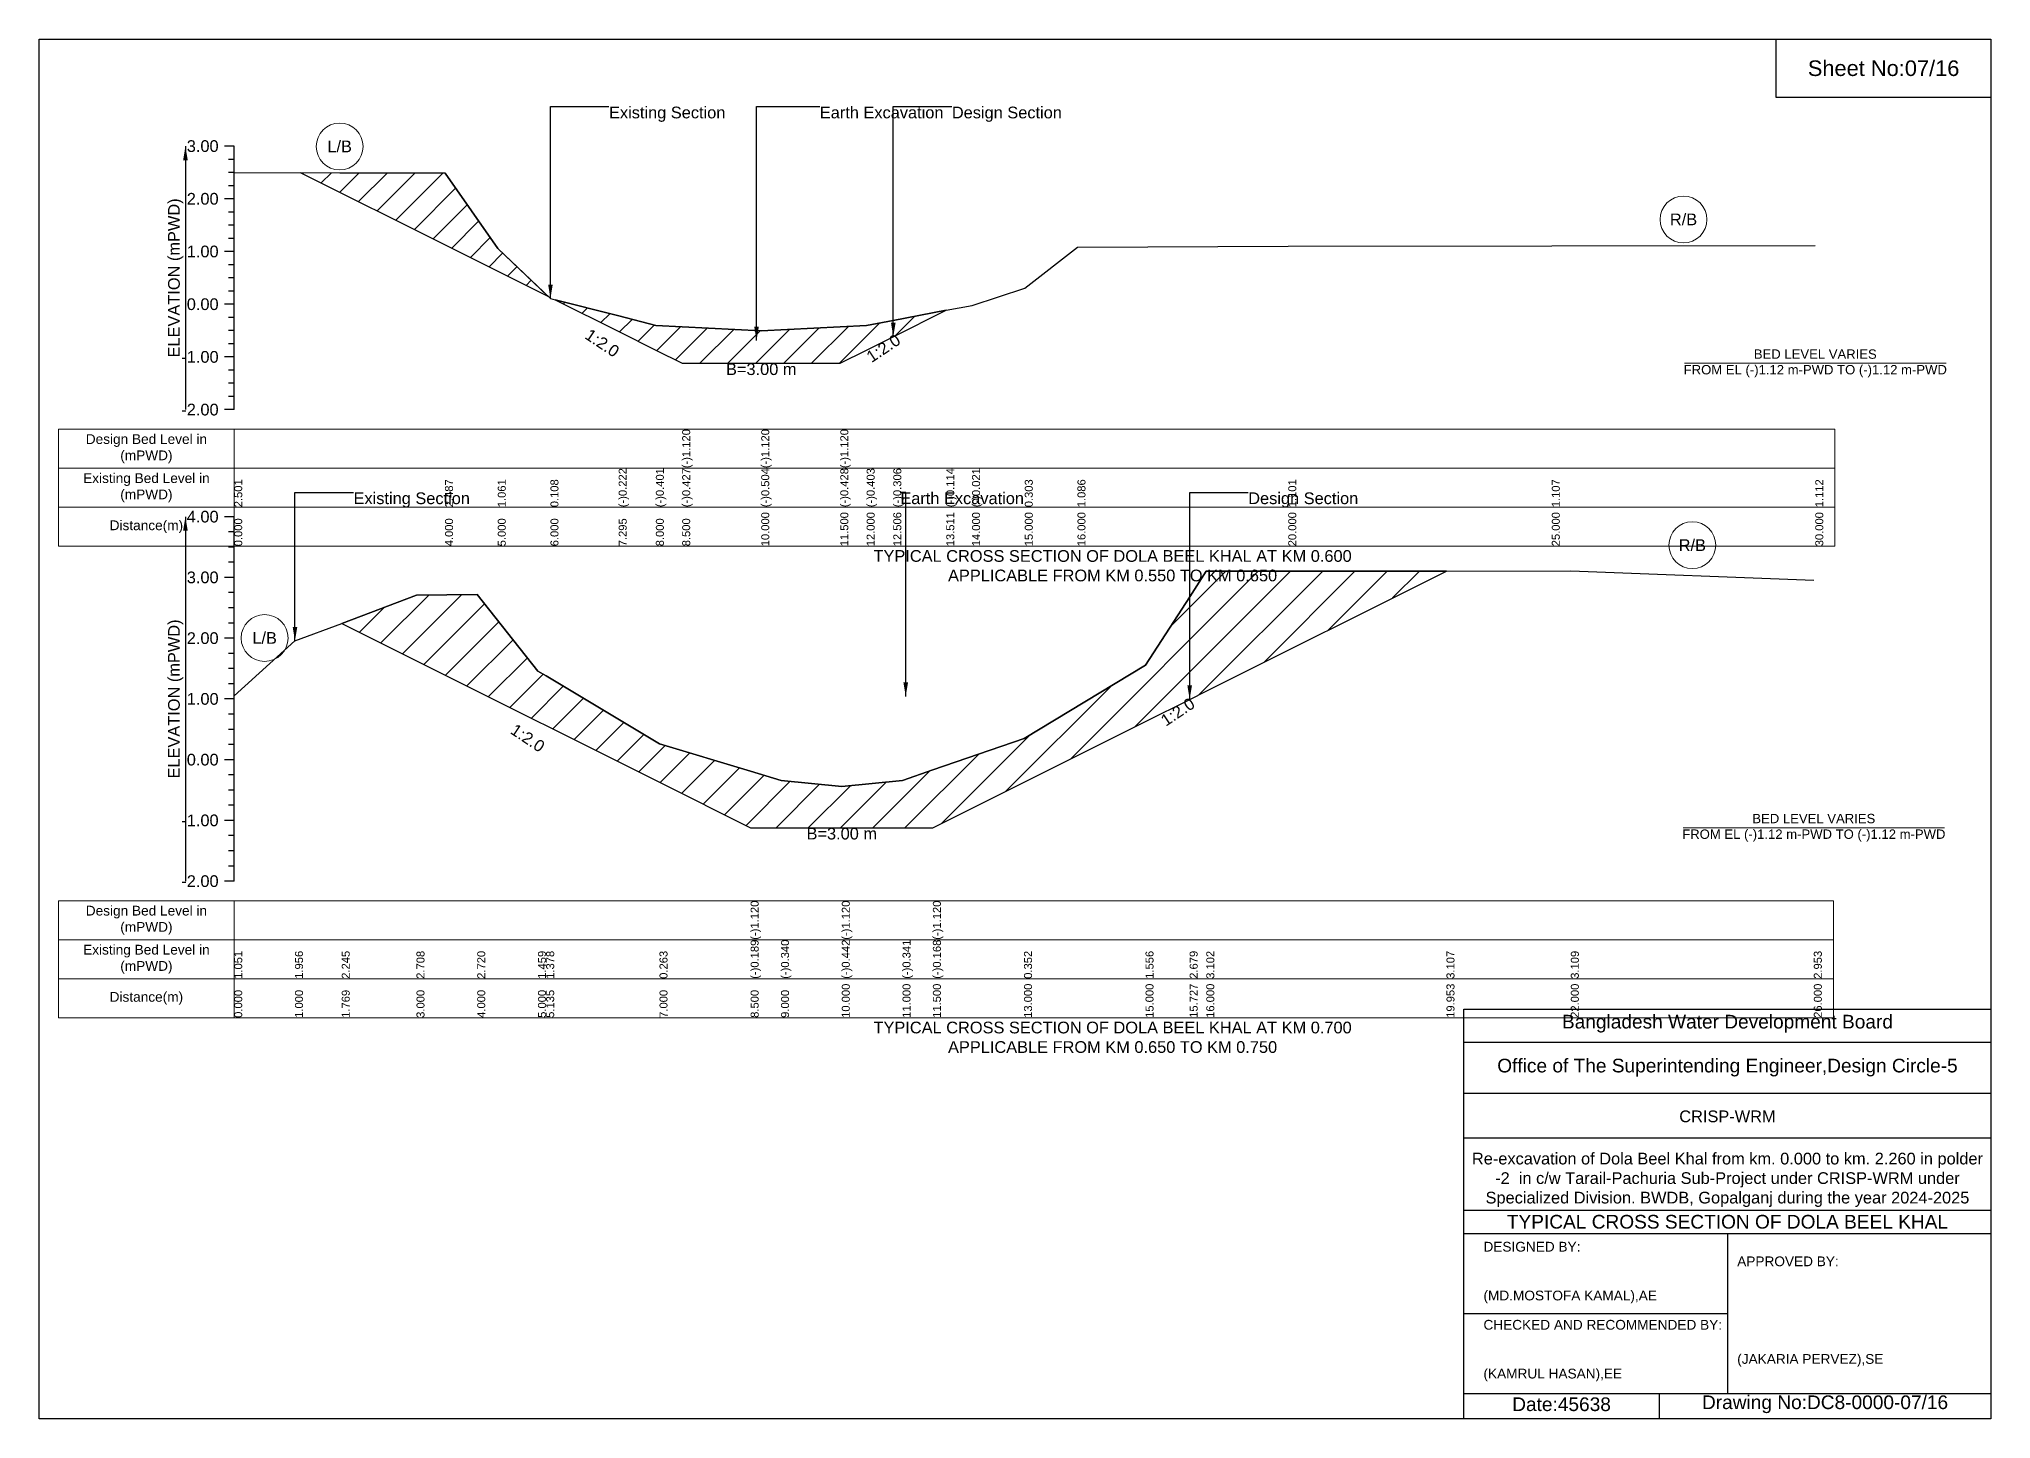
# Model space of a CAD drawing. Header units: inches. Extents: x 91000 to 258000, y -5656 to 125.
# Drawn here: x 160000 to 168000, y -5656 to 0 of the extents above; entities that cross this region are included whole.
import ezdxf

# ---------------------------------------------------------------- set-up
doc = ezdxf.new("R2010")
doc.units = ezdxf.units.IN
doc.header["$LTSCALE"] = 7
doc.header["$MEASUREMENT"] = 0
for name, color, linetype, lineweight in [('Cross section Data Border', 7, 'Continuous', 9), ('Cross Section Labels', 7, 'Continuous', 9), ('Existing_Bed_Level for Xsection', 7, 'Continuous', 25)]:
    doc.layers.add(name, color=color, linetype=linetype, lineweight=lineweight)
doc.styles.get("Standard").update_dxf_attribs({"font": 'arial.ttf'})
doc.dimstyles.get("Standard").update_dxf_attribs({"dimtxt": 0.18, "dimasz": 0.18, "dimexe": 0.18, "dimexo": 0.0625, "dimgap": 0.09, "dimtad": 0, "dimtih": 1, "dimtoh": 1, "dimdec": 4, "dimzin": 0, "dimdsep": 46, "dimtxsty": 'Standard', "dimcen": 0.09, "dimadec": 0, "dimazin": 0, "dimtfac": 1, "dimtdec": 4, "dimtofl": 0, "dimtmove": 0, "dimatfit": 3, "dimfxl": 1, "dimtolj": 1, "dimtzin": 0, "dimarcsym": 0})

msp = doc.modelspace()

# ---------------------------------------------------------------- hatches: boundary and pattern name
at = {"layer": 'Existing_Bed_Level for Xsection'}
h = msp.add_hatch(dxfattribs=at)
h.set_pattern_fill('ANSI31', color=256, scale=648, style=0)
h.paths.add_polyline_path([(161073.6, -547.9), (161664, -843.1), (161880, -951.1), (162085.5, -1053.8), (161880, -858), (161664, -549.9)])
h = msp.add_hatch(dxfattribs=at)
h.set_pattern_fill('ANSI31', color=256, scale=648, style=0)
h.paths.add_polyline_path([(162115.4, -1068.7), (162375.7, -1198.9), (162528, -1275.1), (162636, -1329.1), (162960, -1329.1), (163284, -1329.1), (163392, -1275.1), (163501.2, -1220.4), (163718.4, -1111.8), (163501.2, -1153.3), (163392, -1174.2), (163284, -1179.6), (162960, -1196), (162636, -1179.3), (162528, -1173.8), (162375.7, -1135)])
h = msp.add_hatch(dxfattribs=at)
h.set_pattern_fill('ANSI31', color=256, scale=747, style=0)
h.paths.add_polyline_path([(161240.6, -2394.9), (161547, -2548.1), (161796, -2672.6), (162045, -2797.1), (162078.5, -2813.8), (162543, -3046.1), (162916.5, -3232.8), (163041, -3232.8), (163290, -3232.8), (163539, -3232.8), (163663.5, -3232.8), (164037, -3046.1), (164535, -2797.1), (164715.9, -2706.6), (164784, -2672.6), (165768.4, -2180.4), (164784, -2181.5), (164715.9, -2286.8), (164535, -2566.5), (164037, -2866.3), (163663.5, -2995.7), (163539, -3038.9), (163290, -3064), (163041, -3038.6), (162916.5, -3001.1), (162543, -2888.5), (162078.5, -2610.7), (162045, -2590.7), (161796, -2276.7), (161547, -2279.7)])

# ---------------------------------------------------------------- linework, layer by layer
for points in [[(160000, 0), (168000, 0), (168000, -5656), (160000, -5656)], [(167120, 0), (168000, 0), (168000, -240), (167120, -240)]]:
    msp.add_lwpolyline(points, close=True)
for points in [[(165840, -5656), (165840, -3976), (168000, -3976)], [(165840, -4112), (168000, -4112)], [(165840, -4320), (168000, -4320)], [(165840, -4504), (168000, -4504)], [(165840, -4800), (168000, -4800)], [(165840, -4896), (168000, -4896)], [(166920, -4896), (166920, -5552)], [(165840, -5224), (166920, -5224)], [(165840, -5552), (168000, -5552)], [(166640, -5552), (166640, -5656)]]:
    msp.add_lwpolyline(points)
at = {"layer": 'Cross section Data Border'}
for points in [[(160080, -1599.1), (167360, -1599.1), (167360, -2079.1), (160080, -2079.1)], [(160080, -3531.9), (167354, -3531.9), (167354, -4011.9), (160080, -4011.9)]]:
    msp.add_lwpolyline(points, close=True, dxfattribs=at)
for points in [[(160800, -1599.1), (160800, -2079.1)], [(160080, -1759.1), (167360, -1759.1)], [(160080, -1919.1), (167360, -1919.1)], [(160800, -3531.9), (160800, -4011.9)], [(160080, -3691.9), (167354, -3691.9)], [(160080, -3851.9), (167354, -3851.9)]]:
    msp.add_lwpolyline(points, dxfattribs=at)
at = {"layer": 'Cross Section Labels'}
for points in [[(166744.2, -1329.1), (167815.8, -1329.1)], [(166738.2, -3232.8), (167809.8, -3232.8)]]:
    msp.add_lwpolyline(points, dxfattribs=at)
for centre in [(161232, -440.4), (166740, -739.5), (166776, -2074.7), (160924.5, -2455.1)]:
    msp.add_circle(centre, 96, dxfattribs=at)
at = {"layer": 'Existing_Bed_Level for Xsection'}
for points in [[(160800, -439.1), (160760, -439.1)], [(160800, -1519.1), (160800, -1303.1), (160800, -1087.1), (160800, -871.1), (160800, -655.1), (160800, -439.1)], [(160800, -493.1), (160776, -493.1)], [(160800, -547.1), (160776, -547.1)], [(160800, -546.9), (161664, -549.9), (161880, -858), (162096, -1063.8), (162115.4, -1068.7), (162375.7, -1135), (162528, -1173.8), (162636, -1179.3), (162636, -1179.3), (162960, -1196), (162960, -1196), (163284, -1179.6), (163284, -1179.6), (163392, -1174.2), (163501.2, -1153.3), (163718.4, -1111.8), (163824, -1091.7), (164040, -1021.7), (164256, -852.6), (165120, -849.3), (166200, -848), (167280, -846.9)], [(160800, -601.1), (160776, -601.1)], [(160800, -655.1), (160760, -655.1)], [(160800, -709.1), (160776, -709.1)], [(160800, -763.1), (160776, -763.1)], [(160800, -871.1), (160760, -871.1)], [(160800, -817.1), (160776, -817.1)], [(160800, -925.1), (160776, -925.1)], [(160800, -979.1), (160776, -979.1)], [(160800, -1033.1), (160776, -1033.1)], [(160800, -1087.1), (160760, -1087.1)], [(160800, -1141.1), (160776, -1141.1)], [(160800, -1195.1), (160776, -1195.1)], [(160800, -1249.1), (160776, -1249.1)], [(160800, -1303.1), (160760, -1303.1)], [(160800, -1357.1), (160776, -1357.1)], [(160800, -1411.1), (160776, -1411.1)], [(160800, -1519.1), (160760, -1519.1)], [(160800, -1465.1), (160776, -1465.1)], [(160800, -1957.9), (160760, -1957.9)], [(160800, -3451.9), (160800, -3202.9), (160800, -2953.9), (160800, -2704.9), (160800, -2455.9), (160800, -2206.9), (160800, -1957.9)], [(160800, -2020.2), (160776, -2020.2)], [(160800, -2082.4), (160776, -2082.4)], [(160800, -2144.7), (160776, -2144.7)], [(160800, -2206.9), (160760, -2206.9)], [(160800, -2692.2), (161049, -2466.9), (161240.6, -2394.9), (161547, -2279.7), (161796, -2276.7), (162045, -2590.7), (162078.5, -2610.7), (162543, -2888.5), (162916.5, -3001.1), (162916.5, -3001.1), (163041, -3038.6), (163290, -3064), (163290, -3064), (163539, -3038.9), (163663.5, -2995.7), (163663.5, -2995.7), (164037, -2866.3), (164535, -2566.5), (164715.9, -2286.8), (164784, -2181.5), (165768.4, -2180.4), (166278, -2179.8), (167274, -2218.6)], [(160800, -2269.2), (160776, -2269.2)], [(160800, -2331.4), (160776, -2331.4)], [(160800, -2393.7), (160776, -2393.7)], [(160800, -2455.9), (160760, -2455.9)], [(160800, -2518.2), (160776, -2518.2)], [(160800, -2580.4), (160776, -2580.4)], [(160800, -2704.9), (160760, -2704.9)], [(160800, -2642.7), (160776, -2642.7)], [(160800, -2767.2), (160776, -2767.2)], [(160800, -2829.4), (160776, -2829.4)], [(160800, -2953.9), (160760, -2953.9)], [(160800, -2891.7), (160776, -2891.7)], [(160800, -3016.2), (160776, -3016.2)], [(160800, -3078.4), (160776, -3078.4)], [(160800, -3140.7), (160776, -3140.7)], [(160800, -3202.9), (160760, -3202.9)], [(160800, -3265.2), (160776, -3265.2)], [(160800, -3327.4), (160776, -3327.4)], [(160800, -3389.7), (160776, -3389.7)], [(160800, -3451.9), (160760, -3451.9)]]:
    msp.add_lwpolyline(points, dxfattribs=at)
for points in [[(161073.6, -547.9), (161664, -843.1), (161880, -951.1), (162085.5, -1053.8), (161880, -858), (161664, -549.9)], [(162115.4, -1068.7), (162375.7, -1198.9), (162528, -1275.1), (162636, -1329.1), (162636, -1329.1), (162960, -1329.1), (162960, -1329.1), (163284, -1329.1), (163284, -1329.1), (163392, -1275.1), (163501.2, -1220.4), (163718.4, -1111.8), (163501.2, -1153.3), (163392, -1174.2), (163284, -1179.6), (163284, -1179.6), (162960, -1196), (162960, -1196), (162636, -1179.3), (162636, -1179.3), (162528, -1173.8), (162375.7, -1135)], [(161240.6, -2394.9), (161240.6, -2394.9), (161547, -2548.1), (161796, -2672.6), (162045, -2797.1), (162078.5, -2813.8), (162543, -3046.1), (162916.5, -3232.8), (162916.5, -3232.8), (163041, -3232.8), (163290, -3232.8), (163290, -3232.8), (163539, -3232.8), (163663.5, -3232.8), (163663.5, -3232.8), (164037, -3046.1), (164535, -2797.1), (164715.9, -2706.6), (164784, -2672.6), (165768.4, -2180.4), (164784, -2181.5), (164715.9, -2286.8), (164535, -2566.5), (164037, -2866.3), (163663.5, -2995.7), (163663.5, -2995.7), (163539, -3038.9), (163290, -3064), (163290, -3064), (163041, -3038.6), (162916.5, -3001.1), (162916.5, -3001.1), (162543, -2888.5), (162078.5, -2610.7), (162045, -2590.7), (161796, -2276.7), (161547, -2279.7), (161240.6, -2394.9)]]:
    msp.add_lwpolyline(points, close=True, dxfattribs=at)

# ---------------------------------------------------------------- texts
at = {"attachment_point": 5}
for s, insert, char_height in [('Sheet No:07/16', (167560, -120), 64), ('Bangladesh Water Development Board', (166920, -4036), 56), ('Office of The Superintending Engineer,Design Circle-5', (166920, -4216), 56)]:
    msp.add_mtext(s, dxfattribs=dict(at, insert=insert, char_height=char_height))
for s, insert, char_height, width, attachment_point in [('CRISP-WRM', (166920, -4416), 48, 2240, 5), ('Re-excavation of Dola Beel Khal from km. 0.000 to km. 2.260 in polder -2  in c/w Tarail-Pachuria Sub-Project under CRISP-WRM under Specialized Division. BWDB, Gopalganj during the year 2024-2025', (166920, -4676), 48, 2160, 5), ('TYPICAL CROSS SECTION OF DOLA BEEL KHAL', (166920, -4848), 56, 2240, 5), ('DESIGNED BY:^J^J^J(MD.MOSTOFA KAMAL),AE', (165920, -5056), 40, 1120, 4), ('APPROVED BY:^J^J^J^J^J^J(JAKARIA PERVEZ),SE', (166960, -5216), 40, 1120, 4), ('CHECKED AND RECOMMENDED BY:^J^J^J(KAMRUL HASAN),EE', (165920, -5376), 40, 1120, 4), ('Date:45638', (166240, -5596), 56, 1120, 5), ('Drawing No:DC8-0000-07/16', (167320, -5596), 56, 1760, 5)]:
    msp.add_mtext(s, dxfattribs=dict(insert=insert, char_height=char_height, width=width, attachment_point=attachment_point))
at = {"layer": 'Cross section Data Border', "char_height": 40, "width": 640, "attachment_point": 5}
for s, insert in [('Design Bed Level in (mPWD)', (160440, -1679.1)), ('Existing Bed Level in (mPWD)', (160440, -1839.1)), ('Distance(m)', (160440, -1999.1)), ('Design Bed Level in (mPWD)', (160440, -3611.9)), ('Existing Bed Level in (mPWD)', (160440, -3771.9)), ('Distance(m)', (160440, -3931.9))]:
    msp.add_mtext(s, dxfattribs=dict(at, insert=insert))
at = {"layer": 'Cross Section Labels'}
for s, insert, char_height, attachment_point in [('Existing Section', (162336, -277.1), 48, 1), ('Earth Excavation', (163200, -277.1), 48, 1), ('Design Section', (163741.2, -277.1), 48, 1), ('L/B', (161232, -440.4), 48, 5), ('R/B', (166740, -739.5), 48, 5), ('BED LEVEL VARIES ^JFROM EL (-)1.12 m-PWD TO (-)1.12 m-PWD', (167280, -1329.1), 38.4, 5), ('B=3.00 m', (162960, -1329.1), 48, 2), ('Existing Section', (161289, -1858.3), 48, 1), ('Earth Excavation', (163530, -1858.3), 48, 1), ('Design Section', (164955.9, -1858.3), 48, 1), ('R/B', (166776, -2074.7), 48, 5), ('TYPICAL CROSS SECTION OF DOLA BEEL KHAL AT KM 0.600^JAPPLICABLE FROM KM 0.550 TO KM 0.650', (164400, -2159.1), 48, 5), ('L/B', (160924.5, -2455.1), 48, 5), ('BED LEVEL VARIES ^JFROM EL (-)1.12 m-PWD TO (-)1.12 m-PWD', (167274, -3232.8), 38.4, 5), ('B=3.00 m', (163290, -3232.8), 48, 2), ('TYPICAL CROSS SECTION OF DOLA BEEL KHAL AT KM 0.700^JAPPLICABLE FROM KM 0.650 TO KM 0.750', (164400, -4091.9), 48, 5)]:
    msp.add_mtext(s, dxfattribs=dict(at, insert=insert, char_height=char_height, attachment_point=attachment_point))
at = {"layer": 'Cross Section Labels', "char_height": 48, "attachment_point": 2}
for insert, rotation in [((162321.7, -1225.9), 326.30993), ((163447.2, -1247.4), 33.69007), ((164653.7, -2737.7), 33.69007), ((162016.3, -2845), 326.30993)]:
    msp.add_mtext('1:2.0', dxfattribs=dict(at, insert=insert, rotation=rotation))
at = {"layer": 'Existing_Bed_Level for Xsection', "char_height": 48, "attachment_point": 6}
for s, insert in [('3.00', (160736, -439.1)), ('2.00', (160736, -655.1)), ('1.00', (160736, -871.1)), ('0.00', (160736, -1087.1)), ('-1.00', (160736, -1303.1)), ('-2.00', (160736, -1519.1)), ('4.00', (160736, -1957.9)), ('3.00', (160736, -2206.9)), ('2.00', (160736, -2455.9)), ('1.00', (160736, -2704.9)), ('0.00', (160736, -2953.9)), ('-1.00', (160736, -3202.9)), ('-2.00', (160736, -3451.9))]:
    msp.add_mtext(s, dxfattribs=dict(at, insert=insert))
at = {"layer": 'Existing_Bed_Level for Xsection', "rotation": 90}
for s, insert, char_height, attachment_point in [('ELEVATION (mPWD)', (160560, -979.1), 48, 5), ('(-)1.120', (162636, -1759.1), 32.8, 1), ('(-)1.120', (162960, -1759.1), 32.8, 1), ('(-)1.120', (163284, -1759.1), 32.8, 1), ('2.501', (160800, -1919.1), 32.8, 1), ('2.487', (161664, -1919.1), 32.8, 1), ('1.061', (161880, -1919.1), 32.8, 1), ('0.108', (162096, -1919.1), 32.8, 1), ('(-)0.222', (162375.7, -1919.1), 32.8, 1), ('(-)0.401', (162528, -1919.1), 32.8, 1), ('(-)0.427', (162636, -1919.1), 32.8, 1), ('(-)0.504', (162960, -1919.1), 32.8, 1), ('(-)0.428', (163284, -1919.1), 32.8, 1), ('(-)0.403', (163392, -1919.1), 32.8, 1), ('(-)0.306', (163501.2, -1919.1), 32.8, 1), ('(-)0.114', (163718.4, -1919.1), 32.8, 1), ('(-)0.021', (163824, -1919.1), 32.8, 1), ('0.303', (164040, -1919.1), 32.8, 1), ('1.086', (164256, -1919.1), 32.8, 1), ('1.101', (165120, -1919.1), 32.8, 1), ('1.107', (166200, -1919.1), 32.8, 1), ('1.112', (167280, -1919.1), 32.8, 1), ('0.000', (160800, -2079.1), 32.8, 1), ('4.000', (161664, -2079.1), 32.8, 1), ('5.000', (161880, -2079.1), 32.8, 1), ('6.000', (162096, -2079.1), 32.8, 1), ('7.295', (162375.7, -2079.1), 32.8, 1), ('8.000', (162528, -2079.1), 32.8, 1), ('8.500', (162636, -2079.1), 32.8, 1), ('10.000', (162960, -2079.1), 32.8, 1), ('11.500', (163284, -2079.1), 32.8, 1), ('12.000', (163392, -2079.1), 32.8, 1), ('12.506', (163501.2, -2079.1), 32.8, 1), ('13.511', (163718.4, -2079.1), 32.8, 1), ('14.000', (163824, -2079.1), 32.8, 1), ('15.000', (164040, -2079.1), 32.8, 1), ('16.000', (164256, -2079.1), 32.8, 1), ('20.000', (165120, -2079.1), 32.8, 1), ('25.000', (166200, -2079.1), 32.8, 1), ('30.000', (167280, -2079.1), 32.8, 1), ('ELEVATION (mPWD)', (160560, -2704.9), 48, 5), ('(-)1.120', (162916.5, -3691.9), 32.8, 1), ('(-)1.120', (163290, -3691.9), 32.8, 1), ('(-)1.120', (163663.5, -3691.9), 32.8, 1), ('1.051', (160800, -3851.9), 32.8, 1), ('1.956', (161049, -3851.9), 32.8, 1), ('2.245', (161240.6, -3851.9), 32.8, 1), ('2.708', (161547, -3851.9), 32.8, 1), ('2.720', (161796, -3851.9), 32.8, 1), ('1.459', (162045, -3851.9), 32.8, 1), ('1.378', (162078.5, -3851.9), 32.8, 1), ('0.263', (162543, -3851.9), 32.8, 1), ('(-)0.189', (162916.5, -3851.9), 32.8, 1), ('(-)0.340', (163041, -3851.9), 32.8, 1), ('(-)0.442', (163290, -3851.9), 32.8, 1), ('(-)0.341', (163539, -3851.9), 32.8, 1), ('(-)0.168', (163663.5, -3851.9), 32.8, 1), ('0.352', (164037, -3851.9), 32.8, 1), ('1.556', (164535, -3851.9), 32.8, 1), ('2.679', (164715.9, -3851.9), 32.8, 1), ('3.102', (164784, -3851.9), 32.8, 1), ('3.107', (165768.4, -3851.9), 32.8, 1), ('3.109', (166278, -3851.9), 32.8, 1), ('2.953', (167274, -3851.9), 32.8, 1), ('0.000', (160800, -4011.9), 32.8, 1), ('1.000', (161049, -4011.9), 32.8, 1), ('1.769', (161240.6, -4011.9), 32.8, 1), ('3.000', (161547, -4011.9), 32.8, 1), ('4.000', (161796, -4011.9), 32.8, 1), ('5.000', (162045, -4011.9), 32.8, 1), ('5.135', (162078.5, -4011.9), 32.8, 1), ('7.000', (162543, -4011.9), 32.8, 1), ('8.500', (162916.5, -4011.9), 32.8, 1), ('9.000', (163041, -4011.9), 32.8, 1), ('10.000', (163290, -4011.9), 32.8, 1), ('11.000', (163539, -4011.9), 32.8, 1), ('11.500', (163663.5, -4011.9), 32.8, 1), ('13.000', (164037, -4011.9), 32.8, 1), ('15.000', (164535, -4011.9), 32.8, 1), ('15.727', (164715.9, -4011.9), 32.8, 1), ('16.000', (164784, -4011.9), 32.8, 1), ('19.953', (165768.4, -4011.9), 32.8, 1), ('22.000', (166278, -4011.9), 32.8, 1), ('26.000', (167274, -4011.9), 32.8, 1)]:
    msp.add_mtext(s, dxfattribs=dict(at, insert=insert, char_height=char_height, attachment_point=attachment_point))

# ---------------------------------------------------------------- leaders
at = {"layer": 'Cross Section Labels', "annotation_type": 0, "has_hookline": 1, "hookline_direction": 0}
for points, text_width in [([(162096, -1063.8), (162096, -277.1), (162335.9, -277.1)], 467.2), ([(162940.6, -1236.2), (162940.6, -277.1), (163199.9, -277.1)], 497), ([(163501.2, -1220.4), (163501.2, -277.1), (163741.1, -277.1)], 441.2), ([(161049, -2466.9), (161049, -1858.3), (161288.9, -1858.3)], 467.2), ([(163552.1, -2694.3), (163552.1, -1858.3), (163529.9, -1858.3)], 497), ([(164715.9, -2706.6), (164715.9, -1858.3), (164955.8, -1858.3)], 441.2)]:
    msp.add_leader(points, dimstyle='Standard', override={"dimasz": 57.6}, dxfattribs=dict(at, text_width=text_width))
at = {"layer": 'Existing_Bed_Level for Xsection'}
for points in [[(160600, -439.1), (160600, -1519.1)], [(160600, -1957.9), (160600, -3451.9)]]:
    msp.add_leader(points, dimstyle='Standard', override={"dimasz": 57.6}, dxfattribs=at)

doc.saveas('drawing.dxf')
